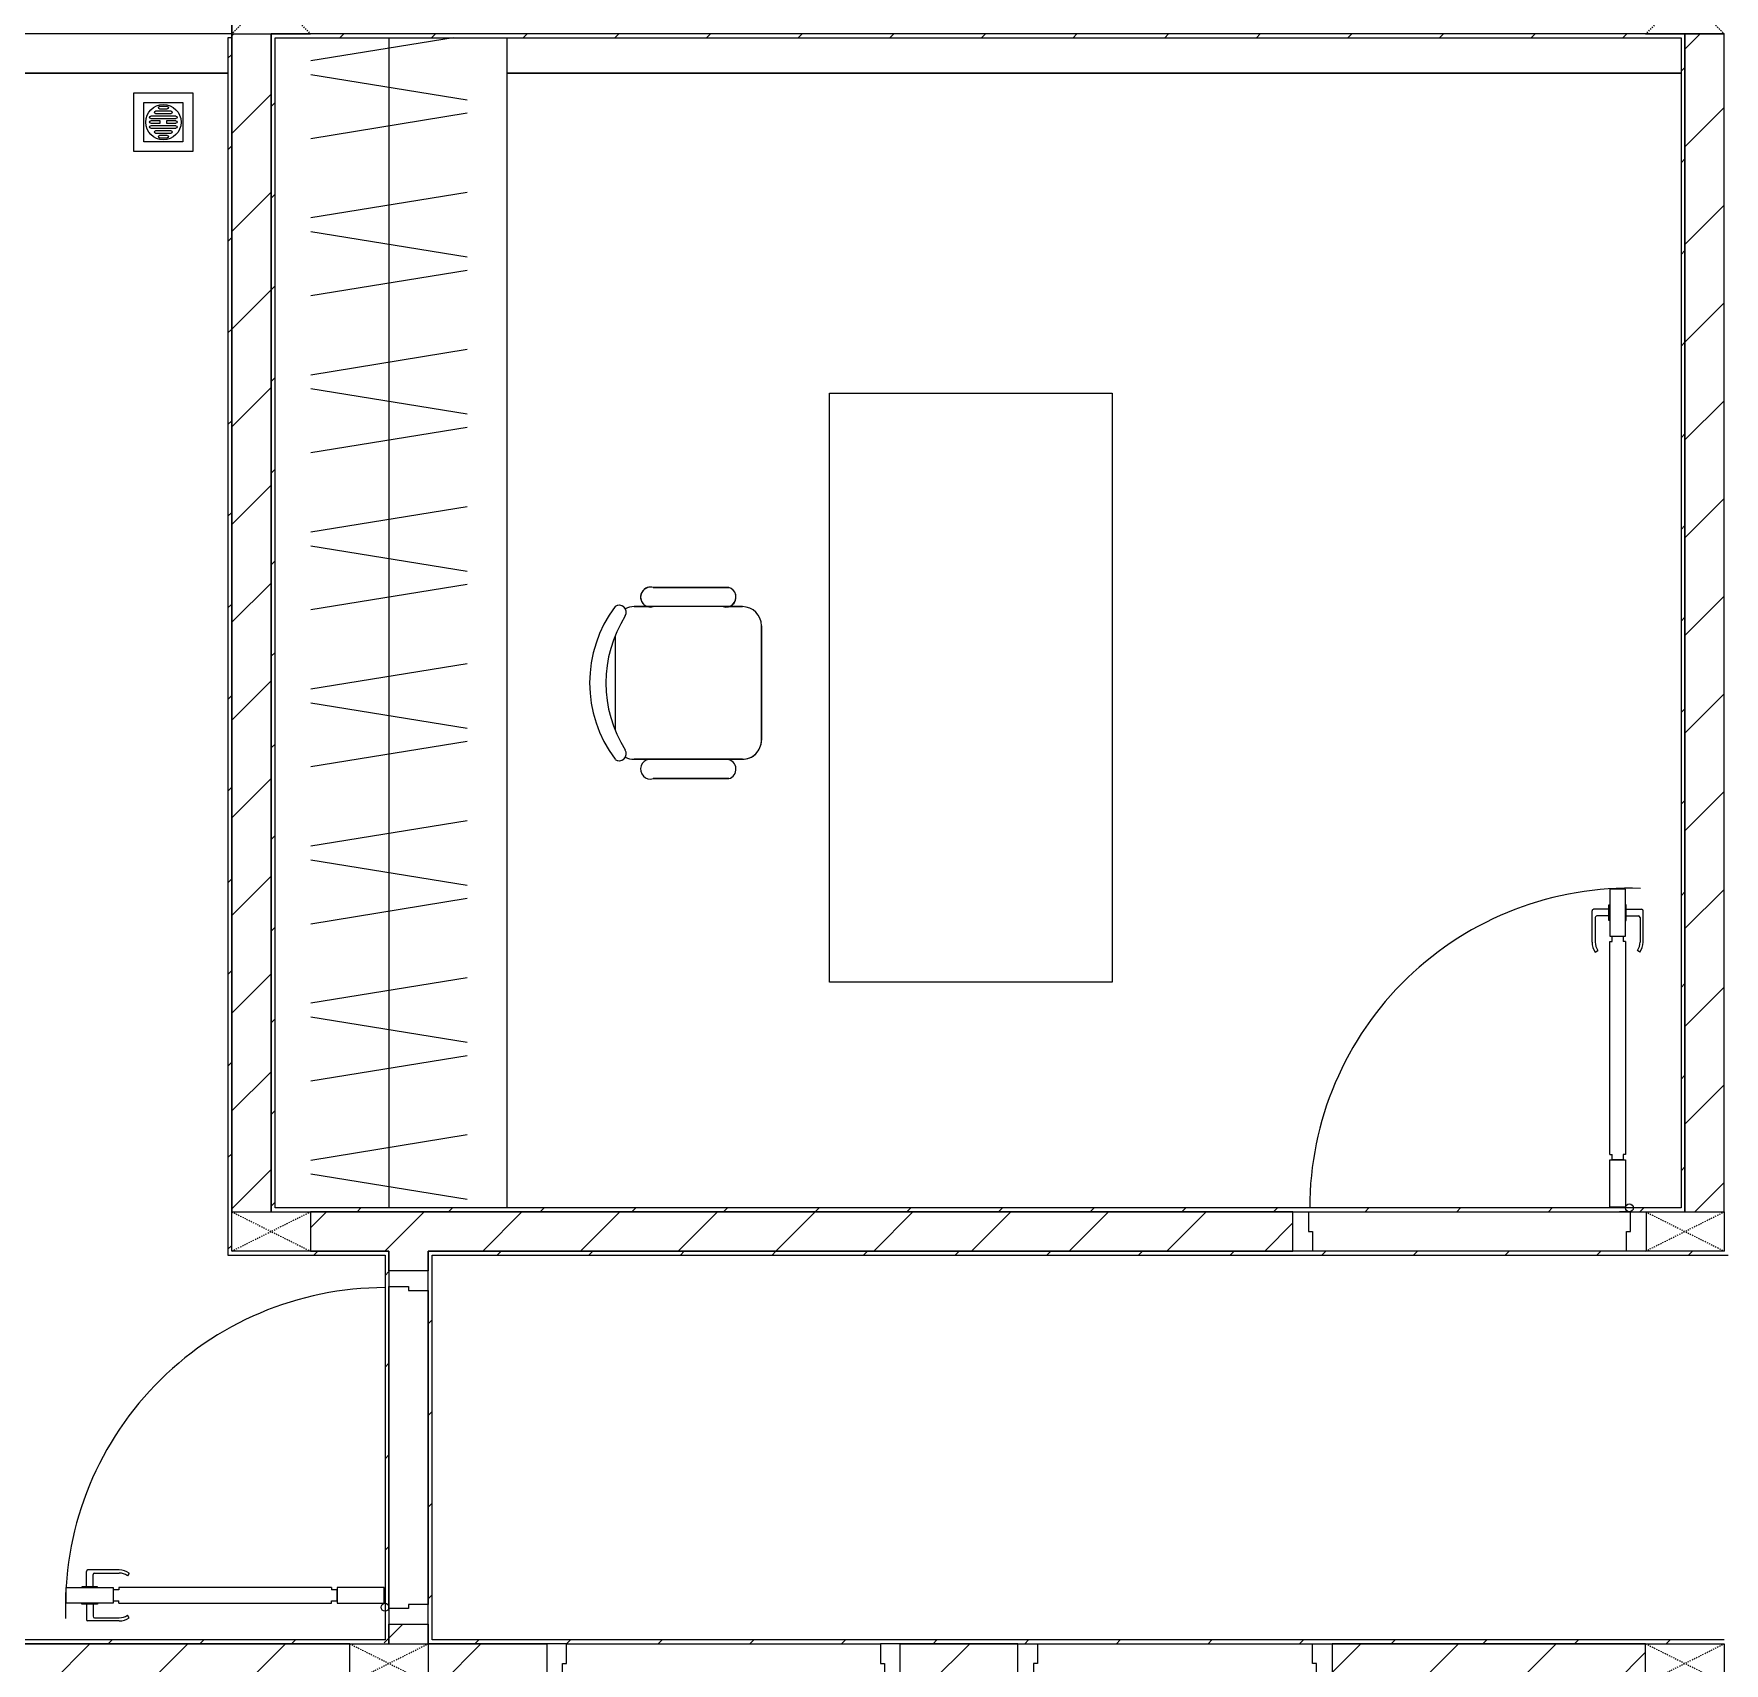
# Model space of a CAD drawing. Header units: millimetres. Extents: x 5357 to 201988, y -16345 to 109895.
# Drawn here: x 61748 to 66053, y 40187 to 44337 of the extents above; entities that cross this region are included whole.
import ezdxf

# ---------------------------------------------------------------- set-up
doc = ezdxf.new("R2010")
doc.units = ezdxf.units.MM
doc.linetypes.add('Dash', pattern=[6, 3, -3])
for name, color, linetype, lineweight in [('0-1', 7, 'Continuous', 5), ('A-CLNG', 13, 'Continuous', 9), ('A-DETL-GENF-1', 53, 'Continuous', 9), ('A-DOOR-1', 53, 'Continuous', 9), ('A-FLOR-1', 10, 'Continuous', 9), ('A-WALL-1', 9, 'Continuous', 18), ('A-WALL-2', 53, 'Continuous', 9), ('A-WALL-PATT-1', 10, 'Continuous', 9), ('A-WALL-PATT-2', 53, 'Continuous', 9), ('G-IMPT', 8, 'Continuous', 9), ('I-FURN', 30, 'Continuous', 9), ('I-FURN-1', 53, 'Continuous', 9), ('I-WALL-1', 9, 'Continuous', 18), ('M-EQPM', 50, 'Continuous', 9), ('S-COLS-2', 9, 'Continuous', 18), ('S-COLS-4', 53, 'Continuous', 9), ('S-COLS-5', 52, 'Continuous', 18), ('S-COLS-6', 52, 'Dash', 9), ('S-COLS-HDLN', 52, 'Dash', 9), ('S-COLS-HDLN-1', 53, 'Dash', 9)]:
    doc.layers.add(name, color=color, linetype=linetype, lineweight=lineweight)
pattern_1 = [(45, (0, 0), (-116.67262, 116.67262), [])]
pattern_2 = [(45, (0, 0), (-124.4508, 124.4508), [])]

# ---------------------------------------------------------------- blocks, each defined once
blk = doc.blocks.new('NCV_TKTC_KET CAU_rvt-1-TKCS_MB SÂN ĐƯỜNG NỘI BỘ')
at = {"layer": 'A-FLOR-1'}
for p, q in [((62252.6, 44326.9), (62252.6, 44336.9)), ((62252.6, 44336.9), (62252.6, 44326.9)), ((62252.6, 44326.9), (62252.6, 44336.9)), ((62652.6, 40326.9), (62652.6, 41146.9)), ((62652.6, 41146.9), (62652.6, 40326.9)), ((62652.6, 40326.9), (62652.6, 41146.9))]:
    blk.add_line(p, q, dxfattribs=at)
blk = doc.blocks.new('DOOR_CW_01 CANH MO-PANEL KINH - DIW_01-900x2200-CỬA GỖ VÂN LAMINATE-553393-TKCS_MB SÂN ĐƯỜNG NỘI BỘ')
at = {"layer": 'A-DETL-GENF-1'}
for p, q in [((-397, 872), (-357, 872)), ((-397, 752), (-397, 872)), ((-357, 872), (-357, 752)), ((-399, 820.5), (-438, 820.5)), ((-399, 831.8), (-397, 831.8)), ((-399, 792.2), (-399, 831.8)), ((-397, 792.2), (-397, 831.8)), ((-357, 792.2), (-357, 831.8)), ((-355, 831.8), (-357, 831.8)), ((-355, 792.2), (-355, 831.8)), ((-355, 820.5), (-316, 820.5)), ((-442, 737), (-442, 816.5)), ((-434, 799.5), (-434, 737)), ((-399, 803.5), (-430, 803.5)), ((-397, 792.2), (-399, 792.2)), ((-357, 792.2), (-355, 792.2)), ((-355, 803.5), (-324, 803.5)), ((-320, 799.5), (-320, 737)), ((-312, 737), (-312, 816.5)), ((-357, 752), (-397, 752)), ((-397, 738), (-391, 738)), ((-397, 738), (-397, 196)), ((-363, 752), (-391, 752)), ((-391, 752), (-391, 738)), ((-363, 738), (-363, 752)), ((-357, 738), (-363, 738)), ((-357, 196), (-357, 738)), ((-433.9, 711.2), (-427.3, 715.8)), ((-320.1, 711.2), (-326.7, 715.8)), ((-397, 196), (-391, 196)), ((-357, 182), (-397, 182)), ((-397, 182), (-397, 62)), ((-391, 196), (-391, 182)), ((-391, 182), (-363, 182)), ((-357, 196), (-363, 196)), ((-363, 182), (-363, 196)), ((-357, 62), (-357, 182)), ((-397, 62), (-357, 62))]:
    blk.add_line(p, q, dxfattribs=at)
blk.add_circle((-407, 60), 10, dxfattribs=at)
for centre, radius, start, end in [((-407, 60), 814, 360, 92), ((-438, 816.5), 4, 90, 180), ((-316, 816.5), 4, 0, 90), ((-430, 799.5), 4, 90, 180), ((-324, 799.5), 4, 360, 90), ((-397, 737), 45, 180, 215), ((-397, 737), 37, 180, 215), ((-357, 737), 37, 325, 0), ((-357, 737), 45, 325, 0)]:
    blk.add_arc(centre, radius, start, end, dxfattribs=at)
at = {"layer": 'A-DOOR-1'}
for p, q in [((-410, 50), (-450, 50)), ((-450, 50), (-450, -50)), ((-410, 0), (-410, 50)), ((-407, 50), (-382, 50)), ((450, 50), (410, 50)), ((410, 50), (410, 0)), ((450, -50), (450, 50)), ((-400, 0), (-410, 0)), ((-400, -50), (-400, 0)), ((410, 0), (400, 0)), ((400, 0), (400, -50)), ((-450, -50), (-400, -50)), ((400, -50), (450, -50))]:
    blk.add_line(p, q, dxfattribs=at)
blk = doc.blocks.new('DOOR_CW_01 CANH MO-PANEL KINH - DIG_02-800x2200-CỬA NHÔM KÍNH-401063-TKCS_MB SÂN ĐƯỜNG NỘI BỘ')
at = {"layer": 'A-DETL-GENF-1'}
for p, q in [((-347, -182), (-347, -62)), ((-347, -62), (-307, -62)), ((-307, -62), (-307, -182)), ((-307, -182), (-347, -182)), ((-347, -196), (-341, -196)), ((-347, -638), (-347, -196)), ((-341, -196), (-341, -182)), ((-341, -182), (-313, -182)), ((-313, -182), (-313, -196)), ((-307, -196), (-313, -196)), ((-307, -196), (-307, -638)), ((-392, -637), (-392, -716.5)), ((-384, -699.5), (-384, -637)), ((-383.9, -611.2), (-377.3, -615.8)), ((-347, -638), (-341, -638)), ((-341, -652), (-341, -638)), ((-307, -638), (-313, -638)), ((-313, -638), (-313, -652)), ((-270.1, -611.2), (-276.7, -615.8)), ((-270, -699.5), (-270, -637)), ((-262, -637), (-262, -716.5)), ((-307, -652), (-347, -652)), ((-347, -652), (-347, -772)), ((-313, -652), (-341, -652)), ((-307, -772), (-307, -652)), ((-349, -720.5), (-388, -720.5)), ((-349, -703.5), (-380, -703.5)), ((-349, -692.2), (-349, -731.8)), ((-347, -692.2), (-349, -692.2)), ((-347, -692.2), (-347, -731.8)), ((-307, -692.2), (-307, -731.8)), ((-307, -692.2), (-305, -692.2)), ((-305, -692.2), (-305, -731.8)), ((-305, -703.5), (-274, -703.5)), ((-305, -720.5), (-266, -720.5)), ((-349, -731.8), (-347, -731.8)), ((-347, -772), (-307, -772)), ((-305, -731.8), (-307, -731.8))]:
    blk.add_line(p, q, dxfattribs=at)
blk.add_circle((-357, -60), 10, dxfattribs=at)
for centre, radius, start, end in [((-357, -60), 714, 268, 0), ((-347, -637), 45, 145, 180), ((-347, -637), 37, 145, 180), ((-307, -637), 37, 0, 35), ((-307, -637), 45, 360, 35), ((-388, -716.5), 4, 180, 270), ((-380, -699.5), 4, 180, 270), ((-274, -699.5), 4, 270, 0), ((-266, -716.5), 4, 270, 0)]:
    blk.add_arc(centre, radius, start, end, dxfattribs=at)
at = {"layer": 'A-DOOR-1'}
for p, q in [((-400, -50), (-400, 50)), ((-400, 50), (-350, 50)), ((-350, 50), (-350, 0)), ((350, 0), (350, 50)), ((350, 50), (400, 50)), ((400, 50), (400, -50)), ((-360, 0), (-360, -50)), ((-350, 0), (-360, 0)), ((360, 0), (350, 0)), ((360, -50), (360, 0)), ((-360, -50), (-400, -50)), ((-357, -50), (-332, -50)), ((400, -50), (360, -50))]:
    blk.add_line(p, q, dxfattribs=at)
blk = doc.blocks.new('DOOR_CW_01 CANH MO-PANEL KINH - DIW_01-900x2200-CỬA GỖ VÂN LAMINATE-V34-TKCS_MB SÂN ĐƯỜNG NỘI BỘ')
at = {"layer": 'A-DETL-GENF-1'}
for p, q in [((-397, -182), (-397, -62)), ((-397, -62), (-357, -62)), ((-357, -62), (-357, -182)), ((-357, -182), (-397, -182)), ((-397, -196), (-391, -196)), ((-397, -738), (-397, -196)), ((-391, -196), (-391, -182)), ((-391, -182), (-363, -182)), ((-363, -182), (-363, -196)), ((-357, -196), (-363, -196)), ((-357, -196), (-357, -738)), ((-433.9, -711.2), (-427.3, -715.8)), ((-320.1, -711.2), (-326.7, -715.8)), ((-442, -737), (-442, -816.5)), ((-434, -799.5), (-434, -737)), ((-397, -738), (-391, -738)), ((-357, -752), (-397, -752)), ((-397, -752), (-397, -872)), ((-391, -752), (-391, -738)), ((-363, -752), (-391, -752)), ((-357, -738), (-363, -738)), ((-363, -738), (-363, -752)), ((-357, -872), (-357, -752)), ((-320, -799.5), (-320, -737)), ((-312, -737), (-312, -816.5)), ((-399, -803.5), (-430, -803.5)), ((-399, -792.2), (-399, -831.8)), ((-397, -792.2), (-399, -792.2)), ((-397, -792.2), (-397, -831.8)), ((-357, -792.2), (-357, -831.8)), ((-357, -792.2), (-355, -792.2)), ((-355, -792.2), (-355, -831.8)), ((-355, -803.5), (-324, -803.5)), ((-399, -820.5), (-438, -820.5)), ((-399, -831.8), (-397, -831.8)), ((-355, -831.8), (-357, -831.8)), ((-355, -820.5), (-316, -820.5)), ((-397, -872), (-357, -872))]:
    blk.add_line(p, q, dxfattribs=at)
blk.add_circle((-407, -60), 10, dxfattribs=at)
for centre, radius, start, end in [((-407, -60), 814, 268, 0), ((-397, -737), 45, 145, 180), ((-397, -737), 37, 145, 180), ((-357, -737), 37, 0, 35), ((-357, -737), 45, 360, 35), ((-438, -816.5), 4, 180, 270), ((-430, -799.5), 4, 180, 270), ((-324, -799.5), 4, 270, 0), ((-316, -816.5), 4, 270, 0)]:
    blk.add_arc(centre, radius, start, end, dxfattribs=at)
at = {"layer": 'A-DOOR-1'}
for p, q in [((-450, -50), (-450, 50)), ((-448.4, 50), (-400, 50)), ((-400, 50), (-400, 0)), ((400, 0), (400, 50)), ((400, 50), (450, 50)), ((450, 50), (450, -50)), ((-410, 0), (-410, -50)), ((-400, 0), (-410, 0)), ((410, 0), (400, 0)), ((410, -50), (410, 0)), ((-410, -50), (-448.4, -50)), ((-407, -50), (-382, -50)), ((450, -50), (410, -50))]:
    blk.add_line(p, q, dxfattribs=at)
blk = doc.blocks.new('TU DO LV A - TU DO LV A-V37-TKCS_MB SÂN ĐƯỜNG NỘI BỘ')
at = {"layer": 'I-FURN'}
for p, q in [((10, 0), (2990, 0)), ((169, -101), (104.4, -499)), ((202.5, -101), (267.1, -499)), ((404.3, -101), (468.9, -499)), ((569, -101), (504.4, -499)), ((602.5, -101), (667.1, -499)), ((804.3, -101), (868.9, -499)), ((969, -101), (904.4, -499)), ((1002.5, -101), (1067.1, -499)), ((1204.3, -101), (1268.9, -499)), ((1369, -101), (1304.4, -499)), ((1402.5, -101), (1467.1, -499)), ((1604.3, -101), (1668.9, -499)), ((1769, -101), (1704.4, -499)), ((1802.5, -101), (1867.1, -499)), ((2004.3, -101), (2068.9, -499)), ((2169, -101), (2104.4, -499)), ((2202.5, -101), (2267.1, -499)), ((2404.3, -101), (2468.9, -499)), ((2569, -101), (2504.4, -499)), ((2602.5, -101), (2667.1, -499)), ((2804.3, -101), (2868.9, -499)), ((2969, -101), (2904.4, -499)), ((10, -136.3), (68.9, -499)), ((10, -300), (2990, -300))]:
    blk.add_line(p, q, dxfattribs=at)
at = {"layer": 'I-FURN-1'}
blk.add_line((10, 0), (2990, 0), dxfattribs=at)
blk = doc.blocks.new('BAN LV A - BAN LV A_dwg_ban hoc2-348006-TKCS_MB SÂN ĐƯỜNG NỘI BỘ')
at = {"layer": 'I-FURN'}
for p, q in [((145.8, 437.4), (-145.8, 437.4)), ((-194.4, 388.8), (-194.4, 113.4)), ((194.4, 113.4), (194.4, 388.8)), ((-243, 354.4), (-243, 162)), ((194.4, 351.4), (194.4, 150.8)), ((243.7, 162), (243.7, 354.4)), ((-120.5, 64.8), (120.5, 64.8))]:
    blk.add_line(p, q, dxfattribs=at)
at = {"layer": 'I-FURN', "flags": 128}
blk.add_lwpolyline([(-737.8, 610.5), (-737.8, 1330.5), (-154.9, 1330.5), (762.2, 1330.5), (762.2, 610.5)], close=True, dxfattribs=at)
at = {"layer": 'I-FURN'}
for centre, radius, start, end in [((-145.8, 388.8), 48.6, 90, 180), ((145.8, 388.8), 48.6, 360, 90), ((-218.7, 347.3), 25.3, 343.7398, 163.7398), ((219.4, 347.3), 25.3, 16.2602, 170.7054), ((-218.7, 154.9), 25.3, 163.7398, 16.2602), ((219.4, 154.9), 25.3, 189.2946, 16.2602), ((-180.2, 75.4), 17.8, 57.9726, 216.6901), ((-145.8, 113.4), 48.6, 180, 207.5844), ((0, 359.3), 318.2, 237.5758, 302.4242), ((180.2, 75.4), 17.8, 323.3099, 122.0274), ((145.8, 113.4), 48.6, 332.4156, 0), ((0, 324), 324, 233.1301, 306.8699)]:
    blk.add_arc(centre, radius, start, end, dxfattribs=at)
blk = doc.blocks.new('BAN LV A - BAN LV A_dwg-348005-TKCS_MB SÂN ĐƯỜNG NỘI BỘ')
at = {"extrusion": (0, 0, -1), "zscale": -1, "rotation": 180}
blk.add_blockref('BAN LV A - BAN LV A_dwg_ban hoc2-348006-TKCS_MB SÂN ĐƯỜNG NỘI BỘ', (-729, 1383.7), dxfattribs=at)
blk = doc.blocks.new('BAN LV A - BAN LV A-401069-TKCS_MB SÂN ĐƯỜNG NỘI BỘ')
at = {"layer": 'I-FURN-1'}
for p, q in [((-8.8, -53.2), (1491.2, -53.2)), ((-8.8, -773.2), (-8.8, -53.2)), ((1491.2, -53.2), (1491.2, -773.2)), ((1491.2, -773.2), (-8.8, -773.2)), ((583.2, -946.3), (874.8, -946.3)), ((486, -1221.7), (486, -1029.3)), ((534.6, -1029.3), (534.6, -994.9)), ((923.4, -994.9), (923.4, -1032.3)), ((972.7, -1029.3), (972.7, -1221.7)), ((534.6, -1270.3), (534.6, -1235.9)), ((923.4, -1232.9), (923.4, -1270.3))]:
    blk.add_line(p, q, dxfattribs=at)
for centre, radius, start, end in [((583.2, -994.9), 48.6, 90, 180), ((874.8, -994.9), 48.6, 0, 90), ((510.3, -1036.4), 25.3, 16.2602, 163.7398), ((948.4, -1036.4), 25.3, 16.2602, 170.7054), ((510.3, -1228.8), 25.3, 163.7398, 343.7398), ((948.4, -1228.8), 25.3, 189.2946, 16.2602), ((583.2, -1270.3), 48.6, 180, 207.5844), ((874.8, -1270.3), 48.6, 332.4156, 0), ((548.9, -1308.3), 17.8, 119.404, 216.6901), ((729, -1059.7), 324, 233.1301, 306.8699), ((909.2, -1308.3), 17.8, 323.3099, 60.596)]:
    blk.add_arc(centre, radius, start, end, dxfattribs=at)
at = {"extrusion": (0, 0, -1), "zscale": -1, "rotation": 180}
blk.add_blockref('BAN LV A - BAN LV A_dwg-348005-TKCS_MB SÂN ĐƯỜNG NỘI BỘ', (0, 0), dxfattribs=at)
blk = doc.blocks.new('G1_SOF - BO TRU - 100x200-746114-TKCS_MB SÂN ĐƯỜNG NỘI BỘ')
at = {"layer": 'S-COLS-2'}
for p, q in [((-50, 100), (50, 100)), ((-50, -98.4), (-50, 100)), ((50, 100), (50, -98.4))]:
    blk.add_line(p, q, dxfattribs=at)
at = {"layer": 'S-COLS-HDLN-1'}
for p, q in [((50, -100), (-50, 100)), ((-50, -100), (50, 100))]:
    blk.add_line(p, q, dxfattribs=at)
blk = doc.blocks.new('G1_SOF - BO TRU - 100x200-V107-TKCS_MB SÂN ĐƯỜNG NỘI BỘ')
at = {"layer": 'S-COLS-2'}
for p, q in [((-50, 100), (50, 100)), ((-50, -100), (-50, 100)), ((50, 100), (50, -100)), ((50, -100), (-50, -100))]:
    blk.add_line(p, q, dxfattribs=at)
at = {"layer": 'S-COLS-HDLN-1'}
for p, q in [((50, -100), (-50, 100)), ((-50, -100), (50, 100))]:
    blk.add_line(p, q, dxfattribs=at)
blk = doc.blocks.new('DOOR_CW_01 CANH MO-PANEL KINH - DIG_01-900x2200-CỬA NHÔM KÍNH-400868-TKCS_MB SÂN ĐƯỜNG NỘI BỘ')
at = {"layer": 'A-DETL-GENF-1'}
for p, q in [((-397, 872), (-357, 872)), ((-397, 752), (-397, 872)), ((-357, 872), (-357, 752)), ((-399, 820.5), (-438, 820.5)), ((-399, 831.8), (-397, 831.8)), ((-399, 792.2), (-399, 831.8)), ((-397, 792.2), (-397, 831.8)), ((-357, 792.2), (-357, 831.8)), ((-355, 831.8), (-357, 831.8)), ((-355, 792.2), (-355, 831.8)), ((-355, 820.5), (-316, 820.5)), ((-442, 737), (-442, 816.5)), ((-434, 799.5), (-434, 737)), ((-399, 803.5), (-430, 803.5)), ((-397, 792.2), (-399, 792.2)), ((-357, 792.2), (-355, 792.2)), ((-355, 803.5), (-324, 803.5)), ((-320, 799.5), (-320, 737)), ((-312, 737), (-312, 816.5)), ((-357, 752), (-397, 752)), ((-397, 738), (-391, 738)), ((-397, 738), (-397, 196)), ((-363, 752), (-391, 752)), ((-391, 752), (-391, 738)), ((-363, 738), (-363, 752)), ((-357, 738), (-363, 738)), ((-357, 196), (-357, 738)), ((-433.9, 711.2), (-427.3, 715.8)), ((-320.1, 711.2), (-326.7, 715.8)), ((-397, 196), (-391, 196)), ((-357, 182), (-397, 182)), ((-397, 182), (-397, 62)), ((-391, 196), (-391, 182)), ((-391, 182), (-363, 182)), ((-357, 196), (-363, 196)), ((-363, 182), (-363, 196)), ((-357, 62), (-357, 182)), ((-397, 62), (-357, 62))]:
    blk.add_line(p, q, dxfattribs=at)
blk.add_circle((-407, 60), 10, dxfattribs=at)
for centre, radius, start, end in [((-407, 60), 814, 360, 92), ((-438, 816.5), 4, 90, 180), ((-316, 816.5), 4, 0, 90), ((-430, 799.5), 4, 90, 180), ((-324, 799.5), 4, 360, 90), ((-397, 737), 45, 180, 215), ((-397, 737), 37, 180, 215), ((-357, 737), 37, 325, 0), ((-357, 737), 45, 325, 0)]:
    blk.add_arc(centre, radius, start, end, dxfattribs=at)
at = {"layer": 'A-DOOR-1'}
for p, q in [((-410, 50), (-450, 50)), ((-450, 50), (-450, -50)), ((-410, 0), (-410, 50)), ((-407, 50), (-382, 50)), ((450, 50), (410, 50)), ((410, 50), (410, 0)), ((450, -50), (450, 50)), ((-400, 0), (-410, 0)), ((-400, -50), (-400, 0)), ((410, 0), (400, 0)), ((400, 0), (400, -50)), ((-450, -50), (-400, -50)), ((400, -50), (450, -50))]:
    blk.add_line(p, q, dxfattribs=at)
blk = doc.blocks.new('NCV_TKTC_TANG 1_rvt-1-TKCS_MB SÂN ĐƯỜNG NỘI BỘ')
at = {"layer": 'A-WALL-PATT-1'}
h = blk.add_hatch(dxfattribs=at)
h.set_pattern_fill('FP_1', color=256, style=0, pattern_type=2)
h.set_pattern_definition(pattern_2)
h.paths.add_polyline_path([(62252.6, 41336.9), (62352.6, 41336.9), (62352.6, 44336.9), (62252.6, 44336.9), (62252.6, 41336.9)])
h = blk.add_hatch(dxfattribs=at)
h.set_pattern_fill('FP_1', color=256, style=0, pattern_type=2)
h.set_pattern_definition(pattern_2)
h.paths.add_polyline_path([(66052.6, 41336.9), (66052.6, 44336.9), (65952.6, 44336.9), (65952.6, 41336.9)])
h = blk.add_hatch(dxfattribs=at)
h.set_pattern_fill('FP_1', color=256, style=0, pattern_type=2)
h.set_pattern_definition(pattern_2)
h.paths.add_polyline_path([(64668.5, 41236.9), (64954.2, 41236.9), (64954.2, 41336.9), (62452.6, 41336.9), (62452.6, 41236.9), (63458.1, 41236.9)])
h = blk.add_hatch(dxfattribs=at)
h.set_pattern_fill('FP_1', color=256, style=0, pattern_type=2)
h.set_pattern_definition(pattern_2)
h.paths.add_polyline_path([(62752.6, 40236.9), (62752.6, 40286.9), (62652.6, 40286.9), (62652.6, 40236.9)])
h.paths.add_polyline_path([(62652.6, 41186.9), (62752.6, 41186.9), (62752.6, 41236.9), (62652.6, 41236.9), (62652.6, 41232.4)])
h = blk.add_hatch(dxfattribs=at)
h.set_pattern_fill('FP_1', color=256, style=0, pattern_type=2)
h.set_pattern_definition(pattern_2)
h.paths.add_polyline_path([(63954.6, 40136.9), (64254.2, 40137.8), (64253, 40236.9), (63954.6, 40236.9), (63954.6, 40186.9)])
h.paths.add_polyline_path([(61152.6, 40136.9), (62552.6, 40136.9), (62552.6, 40236.9), (61152.6, 40236.9), (61152.6, 40143.2)])
h.paths.add_polyline_path([(63054.6, 40136.9), (63053, 40236.9), (62752.6, 40236.9), (62752.6, 40136.9)])
h.paths.add_polyline_path([(65499.9, 40136.9), (65852.6, 40136.9), (65852.6, 40236.9), (65054.2, 40236.9), (65054.2, 40136.9)])
at = {"layer": 'A-WALL-PATT-2'}
h = blk.add_hatch(dxfattribs=at)
h.set_pattern_fill('FP_2', color=256, style=0, pattern_type=2)
h.set_pattern_definition(pattern_1)
h.paths.add_polyline_path([(62352.6, 41336.9), (62362.6, 41336.9), (62362.6, 44336.9), (62352.6, 44336.9), (62352.6, 41351.1)])
h = blk.add_hatch(dxfattribs=at)
h.set_pattern_fill('FP_2', color=256, style=0, pattern_type=2)
h.set_pattern_definition(pattern_1)
h.paths.add_polyline_path([(63458.1, 44326.9), (65952.6, 44326.9), (65952.6, 44336.9), (62362.6, 44336.9), (62362.6, 44326.9), (62952.6, 44326.9)])
h = blk.add_hatch(dxfattribs=at)
h.set_pattern_fill('FP_2', color=256, style=0, pattern_type=2)
h.set_pattern_definition(pattern_1)
h.paths.add_polyline_path([(62252.6, 41226.9), (62252.2, 44326.9), (62242.6, 44326.9), (62242.6, 41226.9), (62247.6, 41226.9)])
h = blk.add_hatch(dxfattribs=at)
h.set_pattern_fill('FP_2', color=256, style=0, pattern_type=2)
h.set_pattern_definition(pattern_1)
h.paths.add_polyline_path([(65952.6, 41336.9), (65952.6, 44326.9), (65942.6, 44326.9), (65942.6, 41336.9)])
h = blk.add_hatch(dxfattribs=at)
h.set_pattern_fill('FP_2', color=256, style=0, pattern_type=2)
h.set_pattern_definition(pattern_1)
h.paths.add_polyline_path([(65878.9, 41336.9), (65942.6, 41336.9), (65942.6, 41346.9), (62362.6, 41346.9), (62362.6, 41336.9), (65854.2, 41336.9)])
h = blk.add_hatch(dxfattribs=at)
h.set_pattern_fill('FP_2', color=256, style=0, pattern_type=2)
h.set_pattern_definition(pattern_1)
h.paths.add_polyline_path([(62352.6, 41226.9), (62642.6, 41226.9), (62642.6, 41236.9), (62252.6, 41236.9), (62252.6, 41226.9), (62256.9, 41226.9)])
h = blk.add_hatch(dxfattribs=at)
h.set_pattern_fill('FP_2', color=256, style=0, pattern_type=2)
h.set_pattern_definition(pattern_1)
h.paths.add_polyline_path([(62652.6, 40236.9), (62652.6, 41236.9), (62642.6, 41236.9), (62642.6, 40236.9)])
h = blk.add_hatch(dxfattribs=at)
h.set_pattern_fill('FP_2', color=256, style=0, pattern_type=2)
h.set_pattern_definition(pattern_1)
h.paths.add_polyline_path([(65952.6, 41226.9), (66062.6, 41226.9), (66062.6, 41236.9), (62752.6, 41236.9), (62752.6, 41226.9), (65878.9, 41226.9)])
h = blk.add_hatch(dxfattribs=at)
h.set_pattern_fill('FP_2', color=256, style=0, pattern_type=2)
h.set_pattern_definition(pattern_1)
h.paths.add_polyline_path([(62762.6, 40246.9), (62762.6, 41226.9), (62752.6, 41226.9), (62752.6, 40246.9)])
h = blk.add_hatch(dxfattribs=at)
h.set_pattern_fill('FP_2', color=256, style=0, pattern_type=2)
h.set_pattern_definition(pattern_1)
h.paths.add_polyline_path([(62252.6, 40236.9), (62642.6, 40238.9), (62642.6, 40246.9), (61152.6, 40246.9), (61152.6, 40236.9), (62252.6, 40236.9)])
h = blk.add_hatch(dxfattribs=at)
h.set_pattern_fill('FP_2', color=256, style=0, pattern_type=2)
h.set_pattern_definition(pattern_1)
h.paths.add_polyline_path([(64668.5, 40236.9), (66052.6, 40237.9), (66052.5, 40246.9), (62752.6, 40246.9), (62752.6, 40236.9), (64304.2, 40236.9)])
at = {"layer": 'A-FLOR-1'}
for p, q in [((64668.5, 41236.9), (64952.6, 41236.9)), ((62752.6, 40336.9), (62752.6, 41136.9))]:
    blk.add_line(p, q, dxfattribs=at)
at = {"layer": 'A-WALL-1'}
for p, q in [((62252.6, 44336.9), (62252.6, 41336.9)), ((62352.6, 41336.9), (62352.6, 44336.9)), ((66052.6, 44336.9), (65952.6, 44336.9)), ((65952.6, 44336.9), (65952.6, 41336.9)), ((66052.6, 41336.9), (66052.6, 44336.9)), ((64954.2, 41336.9), (62452.6, 41336.9)), ((62452.6, 41236.9), (62652.6, 41236.9)), ((62652.6, 41236.9), (62652.6, 41186.9)), ((62752.6, 41236.9), (64954.2, 41236.9)), ((62752.6, 41186.9), (62752.6, 41236.9)), ((62652.6, 40286.9), (62652.6, 40236.9)), ((62752.6, 40236.9), (62752.6, 40286.9)), ((62552.6, 40236.9), (61052.6, 40236.9)), ((63054.6, 40236.9), (62752.6, 40236.9)), ((64254.2, 40236.9), (63954.6, 40236.9)), ((65852.6, 40236.9), (65054.2, 40236.9))]:
    blk.add_line(p, q, dxfattribs=at)
at = {"layer": 'A-WALL-2'}
for q in [(62252.2, 44536.9), (61202.6, 44336.9)]:
    blk.add_line((62252.2, 44336.9), q, dxfattribs=at)
at = {"layer": 'I-WALL-1'}
for p, q in [((62362.6, 44336.9), (62352.6, 44336.9)), ((62352.6, 44336.9), (62352.6, 41336.9)), ((65952.6, 44336.9), (62362.6, 44336.9)), ((65952.6, 44326.9), (65952.6, 44336.9)), ((62242.6, 44326.9), (62242.6, 41226.9)), ((62252.6, 44326.9), (62242.6, 44326.9)), ((62252.6, 41336.9), (62252.6, 44326.9)), ((62362.6, 41346.9), (62362.6, 44326.9)), ((62362.6, 44326.9), (65942.6, 44326.9)), ((65942.6, 44326.9), (65942.6, 41346.9)), ((65952.6, 41336.9), (65952.6, 44326.9)), ((65942.6, 41346.9), (62362.6, 41346.9)), ((62452.6, 41336.9), (64954.2, 41336.9)), ((64994.2, 41336.9), (65814.2, 41336.9)), ((62642.6, 41236.9), (62452.6, 41236.9)), ((62652.6, 41236.9), (62642.6, 41236.9)), ((62652.6, 41186.9), (62652.6, 41236.9)), ((64954.2, 41236.9), (62752.6, 41236.9)), ((62752.6, 41236.9), (62752.6, 41226.9)), ((65804.2, 41236.9), (65004.2, 41236.9)), ((62242.6, 41226.9), (62252.6, 41226.9)), ((62252.6, 41226.9), (62642.6, 41226.9)), ((62642.6, 41226.9), (62642.6, 40246.9)), ((62752.6, 41226.9), (62752.6, 41186.9)), ((62762.6, 41226.9), (66062.6, 41226.9)), ((62762.6, 40246.9), (62762.6, 41226.9)), ((62652.6, 40326.9), (62652.6, 41146.9)), ((62752.6, 41136.9), (62752.6, 40336.9)), ((62642.6, 40246.9), (61162.6, 40246.9)), ((62652.6, 40236.9), (62652.6, 40286.9)), ((62752.6, 40286.9), (62752.6, 40246.9)), ((62752.6, 40246.9), (62752.6, 40236.9)), ((66052.6, 40246.9), (62762.6, 40246.9)), ((61152.6, 40236.9), (62552.6, 40236.9)), ((62752.6, 40236.9), (63054.6, 40236.9)), ((63104.6, 40236.9), (63904.6, 40236.9)), ((63954.6, 40236.9), (64254.2, 40236.9)), ((64304.2, 40236.9), (65004.2, 40236.9)), ((65054.2, 40236.9), (65852.6, 40236.9))]:
    blk.add_line(p, q, dxfattribs=at)
at = {"layer": 'A-DOOR-1'}
for name, p, rotation in [('DOOR_CW_01 CANH MO-PANEL KINH - DIW_01-900x2200-CỬA GỖ VÂN LAMINATE-V34-TKCS_MB SÂN ĐƯỜNG NỘI BỘ', (65404.2, 41286.9), 180), ('DOOR_CW_01 CANH MO-PANEL KINH - DIG_01-900x2200-CỬA NHÔM KÍNH-400868-TKCS_MB SÂN ĐƯỜNG NỘI BỘ', (62702.6, 40736.9), 90.0000000000011), ('DOOR_CW_01 CANH MO-PANEL KINH - DIW_01-900x2200-CỬA GỖ VÂN LAMINATE-553393-TKCS_MB SÂN ĐƯỜNG NỘI BỘ', (63504.6, 40186.9), 180)]:
    blk.add_blockref(name, p, dxfattribs=dict(at, rotation=rotation))
blk.add_blockref('DOOR_CW_01 CANH MO-PANEL KINH - DIG_02-800x2200-CỬA NHÔM KÍNH-401063-TKCS_MB SÂN ĐƯỜNG NỘI BỘ', (64654.2, 40186.9), dxfattribs=at)
at = {"layer": 'I-FURN-1'}
for name, p, rotation in [('TU DO LV A - TU DO LV A-V37-TKCS_MB SÂN ĐƯỜNG NỘI BỘ', (62952.6, 44336.9), 270.0000000000002), ('BAN LV A - BAN LV A-401069-TKCS_MB SÂN ĐƯỜNG NỘI BỘ', (64547.4, 43412.7), 270.0000000000005)]:
    blk.add_blockref(name, p, dxfattribs=dict(at, rotation=rotation))
at = {"layer": 'S-COLS-4', "rotation": 270.0000000000007}
for name, p in [('G1_SOF - BO TRU - 100x200-V107-TKCS_MB SÂN ĐƯỜNG NỘI BỘ', (62352.6, 41286.9)), ('G1_SOF - BO TRU - 100x200-746114-TKCS_MB SÂN ĐƯỜNG NỘI BỘ', (65952.6, 41286.9)), ('G1_SOF - BO TRU - 100x200-V107-TKCS_MB SÂN ĐƯỜNG NỘI BỘ', (62652.6, 40186.9)), ('G1_SOF - BO TRU - 100x200-V107-TKCS_MB SÂN ĐƯỜNG NỘI BỘ', (65952.6, 40186.9))]:
    blk.add_blockref(name, p, dxfattribs=at)
blk = doc.blocks.new('TKTC_XREF_251221_MB TANG 1 - TKTC_XREF_260130_MB TANG 1_dwg_THU NUOC - THU NUOC-444531-TKCS_MB TẦNG 1-4202124-TKCS_MB SÂN ĐƯỜNG NỘI BỘ')
at = {"layer": 'M-EQPM'}
for p, q in [((-23.3, 10.8), (40.9, 10.8)), ((40.9, 4.8), (-23.3, 4.8)), ((-11, 23.3), (28.5, 23.3)), ((28.5, 17.3), (-11, 17.3)), ((-1.1, 35.6), (18.5, 35.6)), ((18.5, 29.6), (-1.1, 29.6)), ((-23.3, -13.6), (40.9, -13.6)), ((40.9, -19.6), (-23.3, -19.6)), ((-11, -26.1), (28.5, -26.1)), ((28.5, -32.1), (-11, -32.1)), ((-1.1, -38.5), (18.5, -38.5)), ((18.5, -44.5), (-1.1, -44.5))]:
    blk.add_line(p, q, dxfattribs=at)
at = {"layer": 'M-EQPM', "flags": 128}
for points in [[(83.7, -79.4), (83.7, 70.6), (-66.3, 70.6), (-66.3, -79.4)], [(58.7, -54.4), (58.7, 45.6), (-41.3, 45.6), (-41.3, -54.4)]]:
    blk.add_lwpolyline(points, close=True, dxfattribs=at)
for points in [[(-23.3, -1.2), (0.7, -1.2), (0.7, -7.2), (-23.3, -7.2)], [(40.9, -7.2), (16.7, -7.2), (16.7, -1.2), (40.9, -1.2)]]:
    blk.add_lwpolyline(points, dxfattribs=at)
at = {"layer": 'M-EQPM'}
for centre, radius, start, end in [((8.7, -4.4), 45, 360, 180), ((8.7, -4.4), 45, 360, 180), ((-23.3, 7.8), 3, 90, 270), ((-11, 20.3), 3, 90, 270), ((-1.1, 32.6), 3, 90, 270), ((18.5, 32.6), 3, 270, 90), ((28.5, 20.3), 3, 270, 90), ((40.9, 7.8), 3, 270, 90), ((8.7, -4.4), 45, 180, 360), ((8.7, -4.4), 45, 180, 360), ((-23.3, -4.2), 3, 90, 270), ((-23.3, -16.6), 3, 90, 270), ((-11, -29.1), 3, 90, 270), ((-1.1, -41.5), 3, 90, 270), ((18.5, -41.5), 3, 270, 90), ((28.5, -29.1), 3, 270, 90), ((40.9, -4.2), 3, 270, 90), ((40.9, -16.6), 3, 270, 90)]:
    blk.add_arc(centre, radius, start, end, dxfattribs=at)
blk = doc.blocks.new('TKTC_XREF_251221_MB TANG 1 - TKTC_XREF_260130_MB TANG 1_dwg-4202109-TKCS_MB SÂN ĐƯỜNG NỘI BỘ')
at = {"extrusion": (0, 0, -1), "zscale": -1}
blk.add_blockref('TKTC_XREF_251221_MB TANG 1 - TKTC_XREF_260130_MB TANG 1_dwg_THU NUOC - THU NUOC-444531-TKCS_MB TẦNG 1-4202124-TKCS_MB SÂN ĐƯỜNG NỘI BỘ', (141064.8, -357230.3), dxfattribs=at)
blk = doc.blocks.new('TKTC_XREF_251221_MB TANG 1 - TKTC_XREF_251221_MB TANG 1-2038492-TKCS_MB SÂN ĐƯỜNG NỘI BỘ')
blk.add_blockref('TKTC_XREF_251221_MB TANG 1 - TKTC_XREF_260130_MB TANG 1_dwg-4202109-TKCS_MB SÂN ĐƯỜNG NỘI BỘ', (169499.1, 384109.7))
blk = doc.blocks.new('TKTC_NAP THAM BE NUOC NGAM_260130 - TKTC_XREF_260130_NAP THAM BE NUOC NGAM_dwg-4013458-TKCS_MB SÂN ĐƯỜNG NỘI BỘ')
at = {"layer": 'G-IMPT'}
for p, q in [((-141949.1, 139814.7), (-140918.8, 139814.7)), ((-140209.1, 139814.7), (-137219.1, 139814.7))]:
    blk.add_line(p, q, dxfattribs=at)
blk = doc.blocks.new('TKTC_NAP THAM BE NUOC NGAM_260130 - NẮP THĂM BỂ NƯỚC NGẦM-2336355-TKCS_MB SÂN ĐƯỜNG NỘI BỘ')
blk.add_blockref('TKTC_NAP THAM BE NUOC NGAM_260130 - TKTC_XREF_260130_NAP THAM BE NUOC NGAM_dwg-4013458-TKCS_MB SÂN ĐƯỜNG NỘI BỘ', (150009, -139814.7))
blk = doc.blocks.new('G1_SOF - BO TRU - 200x200-3050151-TKCS_MB SÂN ĐƯỜNG NỘI BỘ')
at = {"layer": 'S-COLS-HDLN'}
for p, q in [((-100, 100), (100, -100)), ((100, 100), (-100, -100))]:
    blk.add_line(p, q, dxfattribs=at)

msp = doc.modelspace()

# ---------------------------------------------------------------- linework, layer by layer
at = {"layer": 'A-CLNG'}
for p, q in [((62242.9, 44236.9), (61212.6, 44236.9)), ((65942.6, 44236.9), (62952.6, 44236.9))]:
    msp.add_line(p, q, dxfattribs=at)
at = {"layer": 'S-COLS-5'}
for p, q in [((62252.6, 44536.9), (62252.6, 44336.9)), ((62252.6, 44336.9), (62452.6, 44336.9)), ((62452.6, 44336.9), (62452.6, 44337.4)), ((65852.6, 44337.4), (65852.6, 44336.9)), ((65852.6, 44336.9), (66052.6, 44336.9)), ((66052.6, 44336.9), (66052.6, 44337.4))]:
    msp.add_line(p, q, dxfattribs=at)

# ---------------------------------------------------------------- block references
at = {"layer": '0-1'}
for name in ['NCV_TKTC_KET CAU_rvt-1-TKCS_MB SÂN ĐƯỜNG NỘI BỘ', 'NCV_TKTC_TANG 1_rvt-1-TKCS_MB SÂN ĐƯỜNG NỘI BỘ']:
    msp.add_blockref(name, (0, 0), dxfattribs=at)
at = {"layer": 'M-EQPM'}
for name, p in [('TKTC_XREF_251221_MB TANG 1 - TKTC_XREF_251221_MB TANG 1-2038492-TKCS_MB SÂN ĐƯỜNG NỘI BỘ', (33652.6, 17236.9)), ('TKTC_NAP THAM BE NUOC NGAM_260130 - NẮP THĂM BỂ NƯỚC NGẦM-2336355-TKCS_MB SÂN ĐƯỜNG NỘI BỘ', (53152.6, 44236.9))]:
    msp.add_blockref(name, p, dxfattribs=at)
at = {"layer": 'S-COLS-6'}
for p in [(62352.6, 44436.9), (65952.6, 44436.9)]:
    msp.add_blockref('G1_SOF - BO TRU - 200x200-3050151-TKCS_MB SÂN ĐƯỜNG NỘI BỘ', p, dxfattribs=at)

doc.saveas('drawing.dxf')
